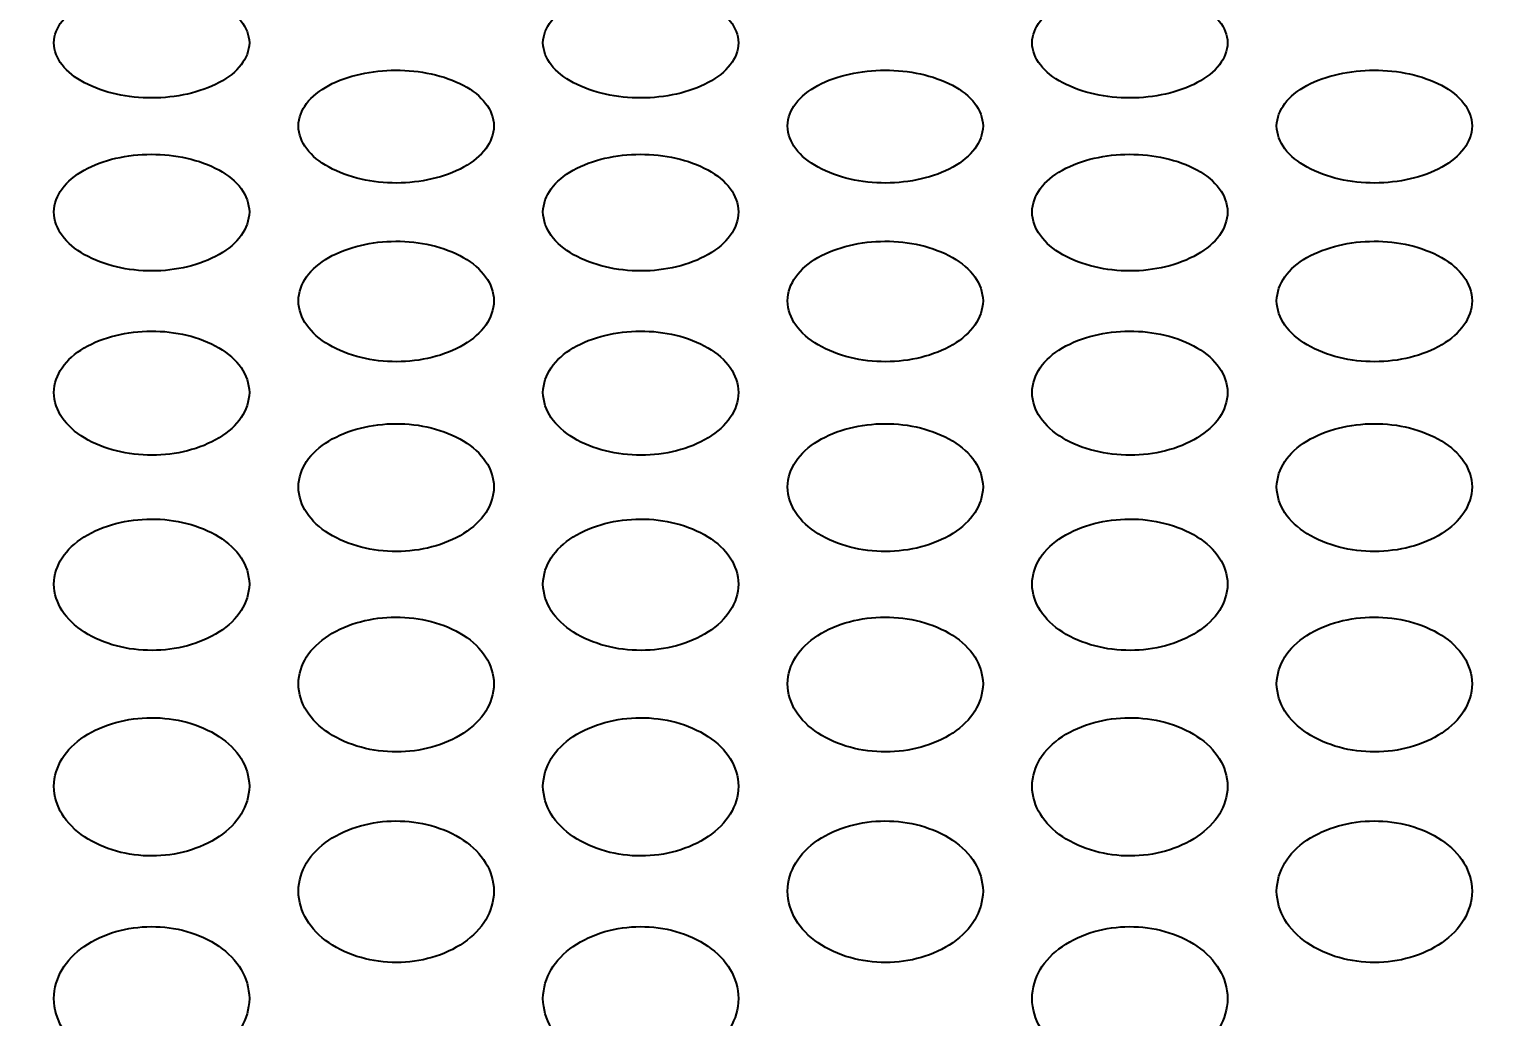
# Model space of a CAD drawing. Header units: millimetres. Extents: x 750 to 8479, y 2174 to 4333.
# Drawn here: x 2392.2 to 2452.2, y 3925.7 to 3966 of the extents above; entities that cross this region are included whole.
import ezdxf

# ---------------------------------------------------------------- set-up
doc = ezdxf.new("R2010")
doc.units = ezdxf.units.MM
doc.header["$LTSCALE"] = 153.67
doc.header["$PDMODE"] = 3
doc.header["$PDSIZE"] = 8
doc.layers.get('0').update_dxf_attribs({"linetype": 'CONTINUOUS'})
doc.layers.get('Defpoints').update_dxf_attribs({"linetype": 'CONTINUOUS'})
doc.layers.add('02___PRT_ALL_AXES', color=7, linetype='CONTINUOUS')
doc.styles.get("Standard").update_dxf_attribs({"font": 'calibri.ttf'})
doc.dimstyles.get("Standard").update_dxf_attribs({"dimtxt": 17.5, "dimasz": 17.5, "dimexe": 1.5, "dimexo": 1, "dimtad": 1, "dimdsep": 46, "dimtxsty": 'Standard', "dimblk": '_FILLED', "dimblk1": '_FILLED', "dimblk2": '_FILLED', "dimcen": 0.09, "dimazin": 2, "dimtol": 1, "dimtp": 0.01, "dimtm": 0.01, "dimtfac": 1, "dimtofl": 0, "dimtmove": 0, "dimatfit": 3, "dimldrblk": '_FILLED', "dimfxl": 1, "dimtolj": 1, "dimarcsym": 0})

# ---------------------------------------------------------------- blocks, each defined once
blk = doc.blocks.new('_FILLED')
at = {"color": 0, "linetype": 'ByBlock'}
blk.add_solid([(0, 0), (-1, 0.2143), (-1, -0.2143)], dxfattribs=at)
blk = doc.blocks.new('*D35')
at = {"color": 0, "lineweight": -2}
for p, q in [((2172.164, 4025.33), (2172.164, 4062.926)), ((2749.564, 3876.371), (2749.564, 4062.926)), ((2189.664, 4061.426), (2426.858, 4061.426)), ((2732.064, 4061.426), (2494.87, 4061.426))]:
    blk.add_line(p, q, dxfattribs=at)
at = {"layer": 'Defpoints', "color": 0}
for p in [(2749.564, 4061.426), (2172.164, 4024.33), (2749.564, 3875.371)]:
    blk.add_point(p, dxfattribs=at)
at = {"color": 0, "linetype": 'ByBlock', "lineweight": -2, "xscale": 17.5, "yscale": 17.5, "zscale": 17.5, "rotation": 180}
blk.add_blockref('_FILLED', (2172.164, 4061.426), dxfattribs=at)
at = {"color": 0, "linetype": 'ByBlock', "lineweight": -2, "xscale": 17.5, "yscale": 17.5, "zscale": 17.5}
blk.add_blockref('_FILLED', (2749.564, 4061.426), dxfattribs=at)
at = {"color": 0, "insert": (2460.864, 4061.426), "char_height": 30, "attachment_point": 5}
blk.add_mtext('\\A1;\\A1;575', dxfattribs=at)

msp = doc.modelspace()

# ---------------------------------------------------------------- linework, layer by layer
at = {"layer": '02___PRT_ALL_AXES', "linetype": 'Continuous'}
for points in [[(2393.16421, 3965.47714), (2393.18605, 3965.8062), (2393.39803, 3966.39128), (2394.34098, 3967.12028), (2395.68085, 3967.57582), (2397.14755, 3967.7253), (2398.62142, 3967.58186), (2399.97591, 3967.1273), (2400.92905, 3966.39457), (2401.14258, 3965.80753), (2401.16421, 3965.47714)], [(2413.16421, 3965.47714), (2413.18605, 3965.8062), (2413.39803, 3966.39128), (2414.34098, 3967.12028), (2415.68085, 3967.57582), (2417.14755, 3967.7253), (2418.62142, 3967.58186), (2419.97591, 3967.1273), (2420.92905, 3966.39457), (2421.14258, 3965.80753), (2421.16421, 3965.47714)], [(2433.16421, 3965.47714), (2433.18605, 3965.8062), (2433.39803, 3966.39128), (2434.34098, 3967.12028), (2435.68085, 3967.57582), (2437.14755, 3967.7253), (2438.62142, 3967.58186), (2439.97591, 3967.1273), (2440.92905, 3966.39457), (2441.14258, 3965.80753), (2441.16421, 3965.47714)], [(2401.16421, 3965.47714), (2401.14237, 3965.14809), (2400.93039, 3964.55628), (2399.98744, 3963.80557), (2398.64757, 3963.32983), (2397.18087, 3963.17269), (2395.707, 3963.32349), (2394.35251, 3963.7983), (2393.39937, 3964.55294), (2393.18584, 3965.14676), (2393.16421, 3965.47714)], [(2421.16421, 3965.47714), (2421.14237, 3965.14809), (2420.93039, 3964.55628), (2419.98744, 3963.80557), (2418.64757, 3963.32983), (2417.18087, 3963.17269), (2415.707, 3963.32349), (2414.35251, 3963.7983), (2413.39937, 3964.55294), (2413.18584, 3965.14676), (2413.16421, 3965.47714)], [(2441.16421, 3965.47714), (2441.14237, 3965.14809), (2440.93039, 3964.55628), (2439.98744, 3963.80557), (2438.64757, 3963.32983), (2437.18087, 3963.17269), (2435.707, 3963.32349), (2434.35251, 3963.7983), (2433.39937, 3964.55294), (2433.18584, 3965.14676), (2433.16421, 3965.47714)], [(2403.16421, 3962.07874), (2403.18605, 3962.41962), (2403.39803, 3963.0259), (2404.34098, 3963.78167), (2405.68085, 3964.25411), (2407.14755, 3964.40916), (2408.62142, 3964.26037), (2409.97591, 3963.78894), (2410.92905, 3963.02931), (2411.14258, 3962.421), (2411.16421, 3962.07874)], [(2423.16421, 3962.07874), (2423.18605, 3962.41962), (2423.39803, 3963.0259), (2424.34098, 3963.78167), (2425.68085, 3964.25411), (2427.14755, 3964.40916), (2428.62142, 3964.26037), (2429.97591, 3963.78894), (2430.92905, 3963.02931), (2431.14258, 3962.421), (2431.16421, 3962.07874)], [(2443.16421, 3962.07874), (2443.18605, 3962.41962), (2443.39803, 3963.0259), (2444.34098, 3963.78167), (2445.68085, 3964.25411), (2447.14755, 3964.40916), (2448.62142, 3964.26037), (2449.97591, 3963.78894), (2450.92905, 3963.02931), (2451.14258, 3962.421), (2451.16421, 3962.07874)], [(2411.16421, 3962.07874), (2411.14237, 3961.73786), (2410.93039, 3961.12496), (2409.98744, 3960.34784), (2408.64757, 3959.85553), (2407.18087, 3959.69295), (2405.707, 3959.84898), (2404.35251, 3960.34032), (2403.39937, 3961.12151), (2403.18584, 3961.73649), (2403.16421, 3962.07874)], [(2431.16421, 3962.07874), (2431.14237, 3961.73786), (2430.93039, 3961.12496), (2429.98744, 3960.34784), (2428.64757, 3959.85553), (2427.18087, 3959.69295), (2425.707, 3959.84898), (2424.35251, 3960.34032), (2423.39937, 3961.12151), (2423.18584, 3961.73649), (2423.16421, 3962.07874)], [(2451.16421, 3962.07874), (2451.14237, 3961.73786), (2450.93039, 3961.12496), (2449.98744, 3960.34784), (2448.64757, 3959.85553), (2447.18087, 3959.69295), (2445.707, 3959.84898), (2444.35251, 3960.34032), (2443.39937, 3961.12151), (2443.18584, 3961.73649), (2443.16421, 3962.07874)], [(2393.16421, 3958.56139), (2393.18605, 3958.91389), (2393.39803, 3959.54102), (2394.34098, 3960.32311), (2395.68085, 3960.81217), (2397.14755, 3960.9727), (2398.62142, 3960.81865), (2399.97591, 3960.33064), (2400.92905, 3959.54455), (2401.14258, 3958.91531), (2401.16421, 3958.56139)], [(2413.16421, 3958.56139), (2413.18605, 3958.91389), (2413.39803, 3959.54102), (2414.34098, 3960.32311), (2415.68085, 3960.81217), (2417.14755, 3960.9727), (2418.62142, 3960.81865), (2419.97591, 3960.33064), (2420.92905, 3959.54455), (2421.14258, 3958.91531), (2421.16421, 3958.56139)], [(2433.16421, 3958.56139), (2433.18605, 3958.91389), (2433.39803, 3959.54102), (2434.34098, 3960.32311), (2435.68085, 3960.81217), (2437.14755, 3960.9727), (2438.62142, 3960.81865), (2439.97591, 3960.33064), (2440.92905, 3959.54455), (2441.14258, 3958.91531), (2441.16421, 3958.56139)], [(2401.16421, 3958.56139), (2401.14237, 3958.20888), (2400.93039, 3957.57525), (2399.98744, 3956.77217), (2398.64757, 3956.26359), (2397.18087, 3956.09566), (2395.707, 3956.25682), (2394.35251, 3956.7644), (2393.39937, 3957.57168), (2393.18584, 3958.20746), (2393.16421, 3958.56139)], [(2421.16421, 3958.56139), (2421.14237, 3958.20888), (2420.93039, 3957.57525), (2419.98744, 3956.77217), (2418.64757, 3956.26359), (2417.18087, 3956.09566), (2415.707, 3956.25682), (2414.35251, 3956.7644), (2413.39937, 3957.57168), (2413.18584, 3958.20746), (2413.16421, 3958.56139)], [(2441.16421, 3958.56139), (2441.14237, 3958.20888), (2440.93039, 3957.57525), (2439.98744, 3956.77217), (2438.64757, 3956.26359), (2437.18087, 3956.09566), (2435.707, 3956.25682), (2434.35251, 3956.7644), (2433.39937, 3957.57168), (2433.18584, 3958.20746), (2433.16421, 3958.56139)], [(2403.16421, 3954.92713), (2403.18605, 3955.29106), (2403.39803, 3955.93866), (2404.34098, 3956.74662), (2405.68085, 3957.25202), (2407.14755, 3957.41794), (2408.62142, 3957.25872), (2409.97591, 3956.7544), (2410.92905, 3955.94231), (2411.14258, 3955.29252), (2411.16421, 3954.92713)], [(2423.16421, 3954.92713), (2423.18605, 3955.29106), (2423.39803, 3955.93866), (2424.34098, 3956.74662), (2425.68085, 3957.25202), (2427.14755, 3957.41794), (2428.62142, 3957.25872), (2429.97591, 3956.7544), (2430.92905, 3955.94231), (2431.14258, 3955.29252), (2431.16421, 3954.92713)], [(2443.16421, 3954.92713), (2443.18605, 3955.29106), (2443.39803, 3955.93866), (2444.34098, 3956.74662), (2445.68085, 3957.25202), (2447.14755, 3957.41794), (2448.62142, 3957.25872), (2449.97591, 3956.7544), (2450.92905, 3955.94231), (2451.14258, 3955.29252), (2451.16421, 3954.92713)], [(2411.16421, 3954.92713), (2411.14237, 3954.5632), (2410.93039, 3953.90921), (2409.98744, 3953.08065), (2408.64757, 3952.55608), (2407.18087, 3952.3829), (2405.707, 3952.5491), (2404.35251, 3953.07264), (2403.39937, 3953.90553), (2403.18584, 3954.56174), (2403.16421, 3954.92713)], [(2431.16421, 3954.92713), (2431.14237, 3954.5632), (2430.93039, 3953.90921), (2429.98744, 3953.08065), (2428.64757, 3952.55608), (2427.18087, 3952.3829), (2425.707, 3952.5491), (2424.35251, 3953.07264), (2423.39937, 3953.90553), (2423.18584, 3954.56174), (2423.16421, 3954.92713)], [(2451.16421, 3954.92713), (2451.14237, 3954.5632), (2450.93039, 3953.90921), (2449.98744, 3953.08065), (2448.64757, 3952.55608), (2447.18087, 3952.3829), (2445.707, 3952.5491), (2444.35251, 3953.07264), (2443.39937, 3953.90553), (2443.18584, 3954.56174), (2443.16421, 3954.92713)], [(2393.16421, 3951.1781), (2393.18605, 3951.55323), (2393.39803, 3952.22094), (2394.34098, 3953.05429), (2395.68085, 3953.57573), (2397.14755, 3953.74694), (2398.62142, 3953.58264), (2399.97591, 3953.06231), (2400.92905, 3952.22469), (2401.14258, 3951.55474), (2401.16421, 3951.1781)], [(2413.16421, 3951.1781), (2413.18605, 3951.55323), (2413.39803, 3952.22094), (2414.34098, 3953.05429), (2415.68085, 3953.57573), (2417.14755, 3953.74694), (2418.62142, 3953.58264), (2419.97591, 3953.06231), (2420.92905, 3952.22469), (2421.14258, 3951.55474), (2421.16421, 3951.1781)], [(2433.16421, 3951.1781), (2433.18605, 3951.55323), (2433.39803, 3952.22094), (2434.34098, 3953.05429), (2435.68085, 3953.57573), (2437.14755, 3953.74694), (2438.62142, 3953.58264), (2439.97591, 3953.06231), (2440.92905, 3952.22469), (2441.14258, 3951.55474), (2441.16421, 3951.1781)], [(2401.16421, 3951.1781), (2401.14237, 3950.80296), (2400.93039, 3950.12899), (2399.98744, 3949.27543), (2398.64757, 3948.73519), (2397.18087, 3948.55685), (2395.707, 3948.728), (2394.35251, 3949.26717), (2393.39937, 3950.12519), (2393.18584, 3950.80146), (2393.16421, 3951.1781)], [(2421.16421, 3951.1781), (2421.14237, 3950.80296), (2420.93039, 3950.12899), (2419.98744, 3949.27543), (2418.64757, 3948.73519), (2417.18087, 3948.55685), (2415.707, 3948.728), (2414.35251, 3949.26717), (2413.39937, 3950.12519), (2413.18584, 3950.80146), (2413.16421, 3951.1781)], [(2441.16421, 3951.1781), (2441.14237, 3950.80296), (2440.93039, 3950.12899), (2439.98744, 3949.27543), (2438.64757, 3948.73519), (2437.18087, 3948.55685), (2435.707, 3948.728), (2434.35251, 3949.26717), (2433.39937, 3950.12519), (2433.18584, 3950.80146), (2433.16421, 3951.1781)], [(2403.16421, 3947.31648), (2403.18605, 3947.7026), (2403.39803, 3948.39002), (2404.34098, 3949.24827), (2405.68085, 3949.78545), (2407.14755, 3949.96185), (2408.62142, 3949.79257), (2409.97591, 3949.25654), (2410.92905, 3948.39388), (2411.14258, 3947.70415), (2411.16421, 3947.31648)], [(2423.16421, 3947.31648), (2423.18605, 3947.7026), (2423.39803, 3948.39002), (2424.34098, 3949.24827), (2425.68085, 3949.78545), (2427.14755, 3949.96185), (2428.62142, 3949.79257), (2429.97591, 3949.25654), (2430.92905, 3948.39388), (2431.14258, 3947.70415), (2431.16421, 3947.31648)], [(2443.16421, 3947.31648), (2443.18605, 3947.7026), (2443.39803, 3948.39002), (2444.34098, 3949.24827), (2445.68085, 3949.78545), (2447.14755, 3949.96185), (2448.62142, 3949.79257), (2449.97591, 3949.25654), (2450.92905, 3948.39388), (2451.14258, 3947.70415), (2451.16421, 3947.31648)], [(2411.16421, 3947.31648), (2411.14237, 3946.93035), (2410.93039, 3946.23679), (2409.98744, 3945.35873), (2408.64757, 3944.80312), (2407.18087, 3944.61974), (2405.707, 3944.79573), (2404.35251, 3945.35024), (2403.39937, 3946.23288), (2403.18584, 3946.9288), (2403.16421, 3947.31648)], [(2431.16421, 3947.31648), (2431.14237, 3946.93035), (2430.93039, 3946.23679), (2429.98744, 3945.35873), (2428.64757, 3944.80312), (2427.18087, 3944.61974), (2425.707, 3944.79573), (2424.35251, 3945.35024), (2423.39937, 3946.23288), (2423.18584, 3946.9288), (2423.16421, 3947.31648)], [(2451.16421, 3947.31648), (2451.14237, 3946.93035), (2450.93039, 3946.23679), (2449.98744, 3945.35873), (2448.64757, 3944.80312), (2447.18087, 3944.61974), (2445.707, 3944.79573), (2444.35251, 3945.35024), (2443.39937, 3946.23288), (2443.18584, 3946.9288), (2443.16421, 3947.31648)], [(2393.16421, 3943.34452), (2393.18605, 3943.7414), (2393.39803, 3944.44813), (2394.34098, 3945.3308), (2395.68085, 3945.8834), (2397.14755, 3946.06489), (2398.62142, 3945.89073), (2399.97591, 3945.3393), (2400.92905, 3944.45211), (2401.14258, 3943.743), (2401.16421, 3943.34452)], [(2413.16421, 3943.34452), (2413.18605, 3943.7414), (2413.39803, 3944.44813), (2414.34098, 3945.3308), (2415.68085, 3945.8834), (2417.14755, 3946.06489), (2418.62142, 3945.89073), (2419.97591, 3945.3393), (2420.92905, 3944.45211), (2421.14258, 3943.743), (2421.16421, 3943.34452)], [(2433.16421, 3943.34452), (2433.18605, 3943.7414), (2433.39803, 3944.44813), (2434.34098, 3945.3308), (2435.68085, 3945.8834), (2437.14755, 3946.06489), (2438.62142, 3945.89073), (2439.97591, 3945.3393), (2440.92905, 3944.45211), (2441.14258, 3943.743), (2441.16421, 3943.34452)], [(2401.16421, 3943.34452), (2401.14237, 3942.94763), (2400.93039, 3942.23489), (2399.98744, 3941.33284), (2398.64757, 3940.76219), (2397.18087, 3940.57387), (2395.707, 3940.7546), (2394.35251, 3941.32411), (2393.39937, 3942.23087), (2393.18584, 3942.94604), (2393.16421, 3943.34452)], [(2421.16421, 3943.34452), (2421.14237, 3942.94763), (2420.93039, 3942.23489), (2419.98744, 3941.33284), (2418.64757, 3940.76219), (2417.18087, 3940.57387), (2415.707, 3940.7546), (2414.35251, 3941.32411), (2413.39937, 3942.23087), (2413.18584, 3942.94604), (2413.16421, 3943.34452)], [(2441.16421, 3943.34452), (2441.14237, 3942.94763), (2440.93039, 3942.23489), (2439.98744, 3941.33284), (2438.64757, 3940.76219), (2437.18087, 3940.57387), (2435.707, 3940.7546), (2434.35251, 3941.32411), (2433.39937, 3942.23087), (2433.18584, 3942.94604), (2433.16421, 3943.34452)], [(2403.16421, 3939.26454), (2403.18605, 3939.67196), (2403.39803, 3940.39759), (2404.34098, 3941.30414), (2405.68085, 3941.87185), (2407.14755, 3942.05832), (2408.62142, 3941.87938), (2409.97591, 3941.31288), (2410.92905, 3940.40167), (2411.14258, 3939.6736), (2411.16421, 3939.26454)], [(2423.16421, 3939.26454), (2423.18605, 3939.67196), (2423.39803, 3940.39759), (2424.34098, 3941.30414), (2425.68085, 3941.87185), (2427.14755, 3942.05832), (2428.62142, 3941.87938), (2429.97591, 3941.31288), (2430.92905, 3940.40167), (2431.14258, 3939.6736), (2431.16421, 3939.26454)], [(2443.16421, 3939.26454), (2443.18605, 3939.67196), (2443.39803, 3940.39759), (2444.34098, 3941.30414), (2445.68085, 3941.87185), (2447.14755, 3942.05832), (2448.62142, 3941.87938), (2449.97591, 3941.31288), (2450.92905, 3940.40167), (2451.14258, 3939.6736), (2451.16421, 3939.26454)], [(2411.16421, 3939.26454), (2411.14237, 3938.85713), (2410.93039, 3938.12562), (2409.98744, 3937.2001), (2408.64757, 3936.61476), (2407.18087, 3936.4216), (2405.707, 3936.60697), (2404.35251, 3937.19115), (2403.39937, 3938.1215), (2403.18584, 3938.85549), (2403.16421, 3939.26454)], [(2431.16421, 3939.26454), (2431.14237, 3938.85713), (2430.93039, 3938.12562), (2429.98744, 3937.2001), (2428.64757, 3936.61476), (2427.18087, 3936.4216), (2425.707, 3936.60697), (2424.35251, 3937.19115), (2423.39937, 3938.1215), (2423.18584, 3938.85549), (2423.16421, 3939.26454)], [(2451.16421, 3939.26454), (2451.14237, 3938.85713), (2450.93039, 3938.12562), (2449.98744, 3937.2001), (2448.64757, 3936.61476), (2447.18087, 3936.4216), (2445.707, 3936.60697), (2444.35251, 3937.19115), (2443.39937, 3938.1215), (2443.18584, 3938.85549), (2443.16421, 3939.26454)], [(2393.16421, 3935.07894), (2393.18605, 3935.49665), (2393.39803, 3936.24075), (2394.34098, 3937.17067), (2395.68085, 3937.75314), (2397.14755, 3937.94448), (2398.62142, 3937.76086), (2399.97591, 3937.17963), (2400.92905, 3936.24494), (2401.14258, 3935.49833), (2401.16421, 3935.07894)], [(2413.16421, 3935.07894), (2413.18605, 3935.49665), (2413.39803, 3936.24075), (2414.34098, 3937.17067), (2415.68085, 3937.75314), (2417.14755, 3937.94448), (2418.62142, 3937.76086), (2419.97591, 3937.17963), (2420.92905, 3936.24494), (2421.14258, 3935.49833), (2421.16421, 3935.07894)], [(2433.16421, 3935.07894), (2433.18605, 3935.49665), (2433.39803, 3936.24075), (2434.34098, 3937.17067), (2435.68085, 3937.75314), (2437.14755, 3937.94448), (2438.62142, 3937.76086), (2439.97591, 3937.17963), (2440.92905, 3936.24494), (2441.14258, 3935.49833), (2441.16421, 3935.07894)], [(2401.16421, 3935.07894), (2401.14237, 3934.66123), (2400.93039, 3933.91138), (2399.98744, 3932.96294), (2398.64757, 3932.36323), (2397.18087, 3932.16536), (2395.707, 3932.35526), (2394.35251, 3932.95377), (2393.39937, 3933.90716), (2393.18584, 3934.65955), (2393.16421, 3935.07894)], [(2421.16421, 3935.07894), (2421.14237, 3934.66123), (2420.93039, 3933.91138), (2419.98744, 3932.96294), (2418.64757, 3932.36323), (2417.18087, 3932.16536), (2415.707, 3932.35526), (2414.35251, 3932.95377), (2413.39937, 3933.90716), (2413.18584, 3934.65955), (2413.16421, 3935.07894)], [(2441.16421, 3935.07894), (2441.14237, 3934.66123), (2440.93039, 3933.91138), (2439.98744, 3932.96294), (2438.64757, 3932.36323), (2437.18087, 3932.16536), (2435.707, 3932.35526), (2434.35251, 3932.95377), (2433.39937, 3933.90716), (2433.18584, 3934.65955), (2433.16421, 3935.07894)], [(2403.16421, 3930.79014), (2403.18605, 3931.2179), (2403.39803, 3931.98004), (2404.34098, 3932.93278), (2405.68085, 3933.52968), (2407.14755, 3933.72579), (2408.62142, 3933.5376), (2409.97591, 3932.94196), (2410.92905, 3931.98433), (2411.14258, 3931.21962), (2411.16421, 3930.79014)], [(2423.16421, 3930.79014), (2423.18605, 3931.2179), (2423.39803, 3931.98004), (2424.34098, 3932.93278), (2425.68085, 3933.52968), (2427.14755, 3933.72579), (2428.62142, 3933.5376), (2429.97591, 3932.94196), (2430.92905, 3931.98433), (2431.14258, 3931.21962), (2431.16421, 3930.79014)], [(2443.16421, 3930.79014), (2443.18605, 3931.2179), (2443.39803, 3931.98004), (2444.34098, 3932.93278), (2445.68085, 3933.52968), (2447.14755, 3933.72579), (2448.62142, 3933.5376), (2449.97591, 3932.94196), (2450.92905, 3931.98433), (2451.14258, 3931.21962), (2451.16421, 3930.79014)], [(2411.16421, 3930.79014), (2411.14237, 3930.36238), (2410.93039, 3929.59463), (2409.98744, 3928.62382), (2408.64757, 3928.0101), (2407.18087, 3927.80762), (2405.707, 3928.00194), (2404.35251, 3928.61443), (2403.39937, 3929.59031), (2403.18584, 3930.36066), (2403.16421, 3930.79014)], [(2431.16421, 3930.79014), (2431.14237, 3930.36238), (2430.93039, 3929.59463), (2429.98744, 3928.62382), (2428.64757, 3928.0101), (2427.18087, 3927.80762), (2425.707, 3928.00194), (2424.35251, 3928.61443), (2423.39937, 3929.59031), (2423.18584, 3930.36066), (2423.16421, 3930.79014)], [(2451.16421, 3930.79014), (2451.14237, 3930.36238), (2450.93039, 3929.59463), (2449.98744, 3928.62382), (2448.64757, 3928.0101), (2447.18087, 3927.80762), (2445.707, 3928.00194), (2444.35251, 3928.61443), (2443.39937, 3929.59031), (2443.18584, 3930.36066), (2443.16421, 3930.79014)], [(2393.16421, 3926.40065), (2393.18605, 3926.83821), (2393.39803, 3927.61795), (2394.34098, 3928.59295), (2395.68085, 3929.20394), (2397.14755, 3929.40469), (2398.62142, 3929.21204), (2399.97591, 3928.60235), (2400.92905, 3927.62234), (2401.14258, 3926.83997), (2401.16421, 3926.40065)], [(2413.16421, 3926.40065), (2413.18605, 3926.83821), (2413.39803, 3927.61795), (2414.34098, 3928.59295), (2415.68085, 3929.20394), (2417.14755, 3929.40469), (2418.62142, 3929.21204), (2419.97591, 3928.60235), (2420.92905, 3927.62234), (2421.14258, 3926.83997), (2421.16421, 3926.40065)], [(2433.16421, 3926.40065), (2433.18605, 3926.83821), (2433.39803, 3927.61795), (2434.34098, 3928.59295), (2435.68085, 3929.20394), (2437.14755, 3929.40469), (2438.62142, 3929.21204), (2439.97591, 3928.60235), (2440.92905, 3927.62234), (2441.14258, 3926.83997), (2441.16421, 3926.40065)], [(2401.16421, 3926.40065), (2401.14237, 3925.9631), (2400.93039, 3925.1779), (2399.98744, 3924.18528), (2398.64757, 3923.55791), (2397.18087, 3923.35095), (2395.707, 3923.54957), (2394.35251, 3924.17568), (2393.39937, 3925.17347), (2393.18584, 3925.96134), (2393.16421, 3926.40065)], [(2421.16421, 3926.40065), (2421.14237, 3925.9631), (2420.93039, 3925.1779), (2419.98744, 3924.18528), (2418.64757, 3923.55791), (2417.18087, 3923.35095), (2415.707, 3923.54957), (2414.35251, 3924.17568), (2413.39937, 3925.17347), (2413.18584, 3925.96134), (2413.16421, 3926.40065)], [(2441.16421, 3926.40065), (2441.14237, 3925.9631), (2440.93039, 3925.1779), (2439.98744, 3924.18528), (2438.64757, 3923.55791), (2437.18087, 3923.35095), (2435.707, 3923.54957), (2434.35251, 3924.17568), (2433.39937, 3925.17347), (2433.18584, 3925.96134), (2433.16421, 3926.40065)]]:
    msp.add_open_spline(points, degree=3, dxfattribs=at)

# ---------------------------------------------------------------- dimensions: what is measured, and where the dimension line sits
dim = msp.add_linear_dim(base=(2749.56421, 4061.42643), p1=(2172.16421, 4024.33034), p2=(2749.56421, 3875.37146), text='\\A1;575', dimstyle='Standard', override={"dimtxt": 30, "dimtad": 0, "dimtih": 1, "dimtoh": 1, "dimdec": 4, "dimzin": 0, "dimtxsty": 'Standard', "dimcen": 25.146, "dimadec": 0, "dimazin": 0, "dimtdec": 4, "dimtzin": 0})
dim.commit()
dim.dimension.update_dxf_attribs({"geometry": '*D35', "text_midpoint": (2460.86421, 4061.42643), "dimtype": 160})

doc.saveas('drawing.dxf')
